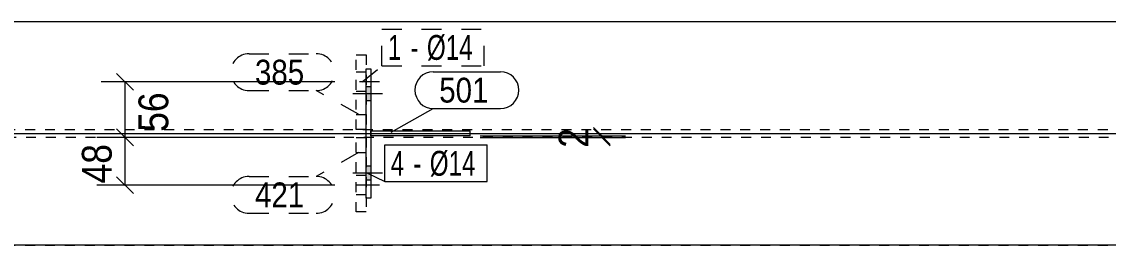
# Model space of a CAD drawing. Header units: millimetres. Extents: x 2 to 1174, y 1 to 825.
# Drawn here: x 842.8 to 952.2, y 518 to 540.5 of the extents above; entities that cross this region are included whole.
import ezdxf

# ---------------------------------------------------------------- set-up
doc = ezdxf.new("R2010")
doc.units = ezdxf.units.MM
for name, pattern in [('XKITLINE00', [0]), ('XKITLINE01', [4, 1, -1, 1, -1]), ('XKITLINE02', [4, 2, -2])]:
    doc.linetypes.add(name, pattern=pattern)
for name, color, linetype, lineweight in [('Bolt', 3, 'Continuous', 0), ('BoltMark', 7, 'Continuous', 0), ('Dimensions', 7, 'Continuous', 0), ('Part', 2, 'Continuous', 0), ('PartMark', 7, 'Continuous', 0)]:
    doc.layers.add(name, color=color, linetype=linetype, lineweight=lineweight)
doc.styles.add('ARIAL', font='ARIAL.TTF')
doc.styles.add('ARIAL_NARROW', font='ARIALN.TTF')

# ---------------------------------------------------------------- blocks, each defined once
blk = doc.blocks.new('*A101')
at = {"layer": 'Part', "color": 2, "linetype": 'XKITLINE00', "lineweight": 0}
for p, q in [((877.49, 522.71), (877.49, 535.71)), ((877.49, 535.71), (877.99, 535.71)), ((877.99, 535.71), (877.99, 522.71)), ((877.99, 522.71), (877.49, 522.71))]:
    blk.add_line(p, q, dxfattribs=at)
blk = doc.blocks.new('*A102')
at = {"layer": 'Part', "color": 7, "linetype": 'XKITLINE01', "lineweight": 0}
for p, q in [((876.49, 529.61), (876.49, 537.11)), ((876.49, 537.11), (877.49, 537.11)), ((877.49, 537.11), (877.49, 529.61)), ((876.49, 531.11), (877.49, 531.11)), ((877.49, 529.61), (876.49, 529.61))]:
    blk.add_line(p, q, dxfattribs=at)
blk = doc.blocks.new('*A103')
at = {"layer": 'Part', "color": 2, "linetype": 'XKITLINE00', "lineweight": 0}
for p, q in [((877.99, 529.46), (887.99, 529.46)), ((887.99, 528.96), (877.99, 528.96)), ((887.99, 528.96), (887.99, 529.46))]:
    blk.add_line(p, q, dxfattribs=at)
at = {"layer": 'Part', "color": 7, "linetype": 'XKITLINE01', "lineweight": 0}
blk.add_line((877.99, 528.96), (877.99, 529.46), dxfattribs=at)
blk.add_line((877.99, 528.96), (877.99, 529.46), dxfattribs=at)
blk = doc.blocks.new('*A111')
at = {"layer": 'Part', "color": 7, "linetype": 'XKITLINE01', "lineweight": 0}
for p, q in [((876.49, 521.31), (876.49, 528.81)), ((876.49, 528.81), (877.49, 528.81)), ((877.49, 528.81), (877.49, 521.31)), ((876.49, 527.31), (877.49, 527.31)), ((877.49, 521.31), (876.49, 521.31))]:
    blk.add_line(p, q, dxfattribs=at)
blk = doc.blocks.new('*A131')
at = {"layer": 'Part', "color": 7, "linetype": 'XKITLINE01', "lineweight": 0}
for p, q in [((625.17, 529.61), (1024.26, 529.61)), ((1024.26, 528.81), (625.17, 528.81))]:
    blk.add_line(p, q, dxfattribs=at)
blk = doc.blocks.new('*A136')
at = {"layer": 'Part', "color": 7, "linetype": 'XKITLINE01', "lineweight": 0}
for p, q in [((1012.95, 540.46), (625.17, 540.46)), ((625.17, 517.96), (1012.95, 517.96))]:
    blk.add_line(p, q, dxfattribs=at)
blk = doc.blocks.new('*A138')
at = {"layer": 'Part', "color": 2, "linetype": 'XKITLINE00', "lineweight": 0}
for p, q in [((1024.26, 540.46), (625.17, 540.46)), ((1024.26, 517.96), (625.17, 517.96))]:
    blk.add_line(p, q, dxfattribs=at)
blk = doc.blocks.new('*A162')
at = {"layer": 'Bolt'}
for points in [[(877.49, 533.91), (877.99, 533.91), (877.99, 532.51), (877.49, 532.51)], [(877.49, 533.91), (877.99, 533.91), (877.99, 532.51), (877.49, 532.51)], [(877.49, 525.91), (877.99, 525.91), (877.99, 524.51), (877.49, 524.51)], [(877.49, 525.91), (877.99, 525.91), (877.99, 524.51), (877.49, 524.51)]]:
    blk.add_hatch(color=3, dxfattribs=at).paths.add_polyline_path(points, flags=17)
at = {"layer": 'Bolt', "color": 3, "linetype": 'XKITLINE00', "lineweight": 0}
for p, q in [((877.99, 533.91), (877.49, 533.91)), ((877.99, 533.91), (877.49, 533.91)), ((879.15, 533.21), (876.15, 533.21)), ((879.15, 533.21), (876.15, 533.21)), ((877.99, 532.51), (877.49, 532.51)), ((877.99, 532.51), (877.49, 532.51)), ((879.15, 525.21), (876.15, 525.21)), ((879.15, 525.21), (876.15, 525.21)), ((877.99, 525.91), (877.49, 525.91)), ((877.99, 525.91), (877.49, 525.91)), ((877.99, 524.51), (877.49, 524.51)), ((877.99, 524.51), (877.49, 524.51))]:
    blk.add_line(p, q, dxfattribs=at)
blk = doc.blocks.new('*A163')
at = {"layer": 'Bolt', "color": 3, "linetype": 'XKITLINE02', "lineweight": 0}
for p, q in [((877.49, 535.39), (876.49, 535.39)), ((878.84, 534.41), (875.34, 534.41)), ((877.49, 533.42), (876.49, 533.42))]:
    blk.add_line(p, q, dxfattribs=at)
blk = doc.blocks.new('*A168')
at = {"layer": 'Bolt', "color": 3, "linetype": 'XKITLINE02', "lineweight": 0}
for p, q in [((878.84, 524.01), (875.34, 524.01)), ((877.49, 524.99), (876.49, 524.99)), ((877.49, 523.02), (876.49, 523.02))]:
    blk.add_line(p, q, dxfattribs=at)
blk = doc.blocks.new('*A169')
at = {"layer": 'Bolt', "color": 3, "linetype": 'XKITLINE02', "lineweight": 0}
for p, q in [((878.49, 524.01), (875.49, 524.01)), ((877.49, 524.99), (876.49, 524.99)), ((877.49, 523.02), (876.49, 523.02))]:
    blk.add_line(p, q, dxfattribs=at)
blk = doc.blocks.new('*A342')
at = {"layer": 'Dimensions', "color": 7, "linetype": 'XKITLINE00', "lineweight": 0}
blk.add_line((626.17, 529.21), (1044.08, 529.21), dxfattribs=at)
blk = doc.blocks.new('*A343')
at = {"layer": 'Dimensions', "color": 7, "linetype": 'XKITLINE00', "lineweight": 0}
for p, q in [((852.38, 535.26), (854.07, 533.56)), ((874.34, 534.41), (850.83, 534.41)), ((853.23, 528.81), (853.23, 534.41)), ((852.38, 529.66), (854.07, 527.96)), ((874.34, 528.81), (850.83, 528.81))]:
    blk.add_line(p, q, dxfattribs=at)
at = {"layer": 'Dimensions', "color": 3}
for p in [(853.23, 534.41), (853.23, 528.81)]:
    blk.add_point(p, dxfattribs=at)
at = {"layer": 'Dimensions', "color": 3, "style": 'ARIAL', "width": 0.85}
blk.add_text('56', height=3, rotation=90.0002, dxfattribs=at).set_placement((857.58, 529.38))
blk = doc.blocks.new('*A345')
at = {"layer": 'Dimensions', "color": 7, "linetype": 'XKITLINE00', "lineweight": 0}
for p, q in [((900.38, 529.81), (902.07, 528.11)), ((900.38, 529.66), (902.07, 527.96)), ((888.99, 528.96), (903.63, 528.96)), ((888.99, 528.81), (903.63, 528.81)), ((901.23, 528.81), (901.23, 528.96))]:
    blk.add_line(p, q, dxfattribs=at)
at = {"layer": 'Dimensions', "color": 3}
for p in [(901.23, 528.96), (901.23, 528.81)]:
    blk.add_point(p, dxfattribs=at)
at = {"layer": 'Dimensions', "color": 3, "style": 'ARIAL', "width": 0.85}
blk.add_text('2', height=3, rotation=90.0002, dxfattribs=at).set_placement((899.88, 527.77))
blk = doc.blocks.new('*A353')
at = {"layer": 'BoltMark', "color": 7, "linetype": 'XKITLINE02', "lineweight": 0}
for p, q in [((879.09, 539.72), (889.38, 539.72)), ((879.09, 536.02), (879.09, 539.72)), ((889.38, 536.02), (889.38, 539.72)), ((877.09, 534.41), (879.09, 536.02)), ((879.09, 536.02), (889.38, 536.02))]:
    blk.add_line(p, q, dxfattribs=at)
at = {"layer": 'BoltMark', "color": 3, "style": 'ARIAL_NARROW', "width": 0.85}
for s, p in [('1', (879.69, 536.62)), ('Ø14', (883.62, 536.62)), ('-', (881.96, 536.62))]:
    blk.add_text(s, height=2.5, dxfattribs=at).set_placement(p)
blk = doc.blocks.new('*A354')
at = {"layer": 'BoltMark', "color": 7, "linetype": 'XKITLINE00', "lineweight": 0}
for p, q in [((879.38, 528.06), (889.68, 528.06)), ((879.38, 524.36), (879.38, 528.06)), ((889.68, 524.36), (889.68, 528.06)), ((877.65, 525.21), (879.38, 524.36)), ((879.38, 524.36), (889.68, 524.36))]:
    blk.add_line(p, q, dxfattribs=at)
at = {"layer": 'BoltMark', "color": 3, "style": 'ARIAL_NARROW', "width": 0.85}
for s, p in [('4', (879.98, 524.96)), ('Ø14', (883.91, 524.96)), ('-', (882.25, 524.96))]:
    blk.add_text(s, height=2.5, dxfattribs=at).set_placement(p)
blk = doc.blocks.new('*A367')
at = {"layer": 'PartMark', "color": 7, "linetype": 'XKITLINE02', "lineweight": 0}
for p, q in [((876.72, 527.28), (872.48, 524.88)), ((865.71, 524.88), (872.48, 524.88)), ((865.71, 521.18), (872.48, 521.18))]:
    blk.add_line(p, q, dxfattribs=at)
for centre, start, end in [((865.71, 523.03), 90, 270), ((872.48, 523.03), 270, 90)]:
    blk.add_arc(centre, 1.85, start, end, dxfattribs=at)
at = {"layer": 'PartMark', "color": 3, "style": 'ARIAL', "width": 0.85}
blk.add_text('421', height=2.5, dxfattribs=at).set_placement((866.31, 521.78))
blk = doc.blocks.new('*A372')
at = {"layer": 'PartMark', "color": 7, "linetype": 'XKITLINE00', "lineweight": 0}
for p, q in [((884.26, 535.42), (891.02, 535.42)), ((880.02, 529.33), (884.26, 531.72)), ((884.26, 531.72), (891.02, 531.72))]:
    blk.add_line(p, q, dxfattribs=at)
for centre, start, end in [((884.26, 533.57), 90, 270), ((891.02, 533.57), 270, 90)]:
    blk.add_arc(centre, 1.85, start, end, dxfattribs=at)
at = {"layer": 'PartMark', "color": 3, "style": 'ARIAL', "width": 0.85}
blk.add_text('501', height=2.5, dxfattribs=at).set_placement((884.86, 532.32))
blk = doc.blocks.new('*A373')
at = {"layer": 'PartMark', "color": 7, "linetype": 'XKITLINE02', "lineweight": 0}
for p, q in [((865.71, 537.23), (872.48, 537.23)), ((865.71, 533.53), (872.48, 533.53)), ((876.72, 531.14), (872.48, 533.53))]:
    blk.add_line(p, q, dxfattribs=at)
for centre, start, end in [((865.71, 535.38), 90, 270), ((872.48, 535.38), 270, 90)]:
    blk.add_arc(centre, 1.85, start, end, dxfattribs=at)
at = {"layer": 'PartMark', "color": 3, "style": 'ARIAL', "width": 0.85}
blk.add_text('385', height=2.5, dxfattribs=at).set_placement((866.31, 534.13))
blk = doc.blocks.new('*A382')
at = {"layer": 'Dimensions', "color": 7, "linetype": 'XKITLINE00', "lineweight": 0}
for p, q in [((852.38, 529.66), (854.07, 527.96)), ((874.34, 528.81), (850.38, 528.81)), ((853.23, 524.01), (853.23, 528.81)), ((874.34, 524.01), (850.38, 524.01)), ((852.38, 524.86), (854.07, 523.16))]:
    blk.add_line(p, q, dxfattribs=at)
at = {"layer": 'Dimensions', "color": 3}
for p in [(853.23, 528.81), (853.23, 524.01)]:
    blk.add_point(p, dxfattribs=at)
at = {"layer": 'Dimensions', "color": 3, "style": 'ARIAL', "width": 0.85}
blk.add_text('48', height=3, rotation=90.0002, dxfattribs=at).set_placement((851.88, 524.18))

msp = doc.modelspace()

# ---------------------------------------------------------------- block references
at = {"lineweight": 0}
for name in ['*A136', '*A138', '*A353', '*A373', '*A102', '*A343', '*A163', '*A101', '*A372', '*A162', '*A131', '*A342', '*A382', '*A345', '*A111', '*A103', '*A354', '*A367', '*A168', '*A169']:
    msp.add_blockref(name, (0, 0), dxfattribs=at)

doc.saveas('drawing.dxf')
